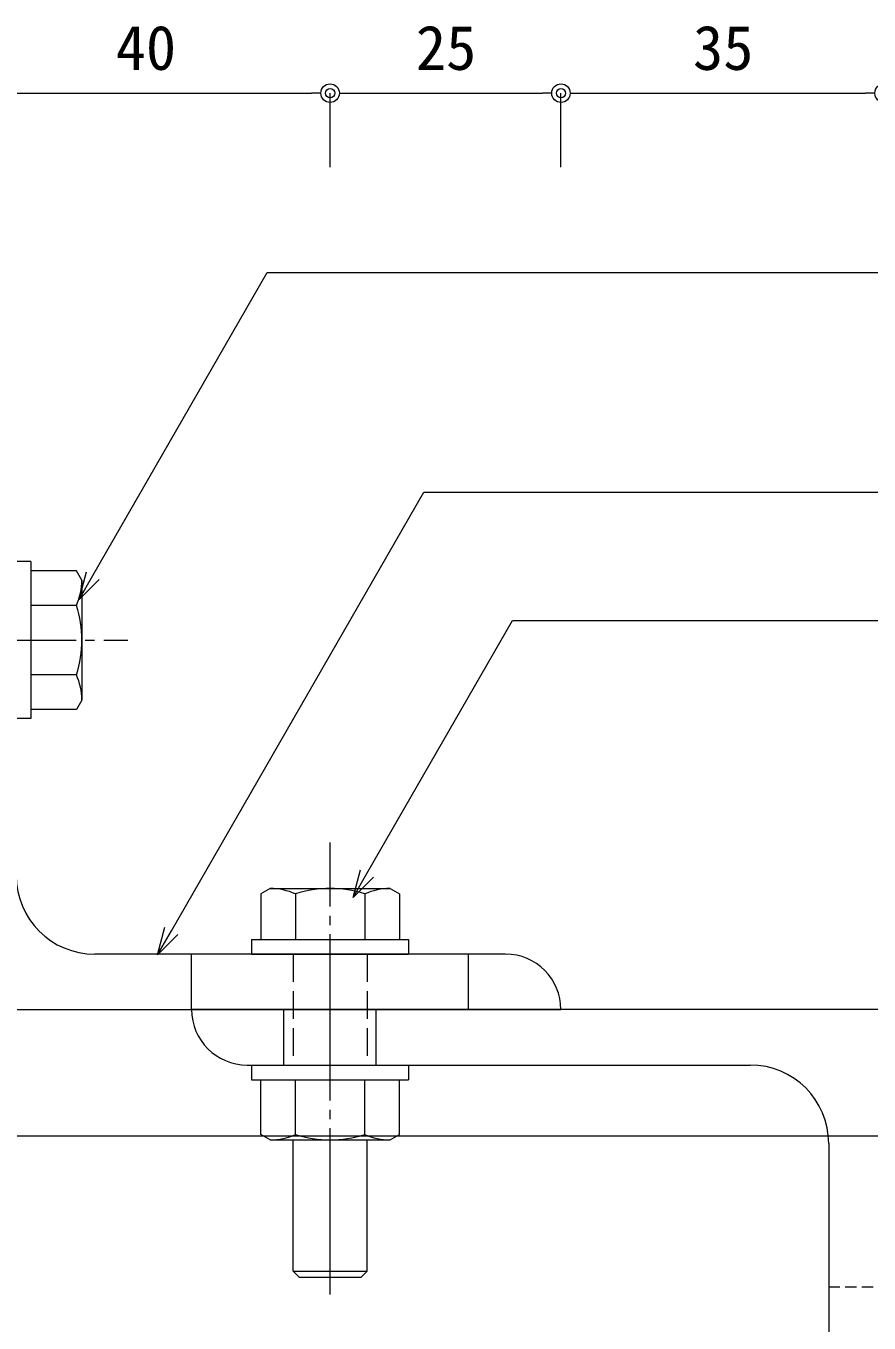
# Model space of a CAD drawing. Units: millimetres on the paper. Extents: x -401 to 401, y -279 to 279.
# Drawn here: x 164.2 to 209.8, y 3.2 to 73.4 of the extents above; entities that cross this region are included whole.
import ezdxf
from ezdxf.enums import TextEntityAlignment as Align

# ---------------------------------------------------------------- set-up
doc = ezdxf.new("R2010")
doc.units = ezdxf.units.MM
for name, pattern in [('DASHED1', [1.8, 1.2, -0.6]), ('DASHED3', [4, 3, -1]), ('LONG_CHAIN', [21, 18, -1, 1, -1])]:
    doc.linetypes.add(name, pattern=pattern)
for name, color, linetype, lineweight in [('0-0_A-C01-補助線(非印刷)', 4, 'Continuous', 9), ('0-6_A-D09-金物_鋼材', 4, 'Continuous', 9), ('0-7_0', 1, 'Continuous', 9), ('0-A_A-C04-見上げ_見え隠れ線', 4, 'DASHED1', 9), ('1-1_0-A11-寸法_詳細', 5, 'Continuous', 9), ('1-2_A-B03-文字_書込_小', 7, 'Continuous', 9)]:
    doc.layers.add(name, color=color, linetype=linetype, lineweight=lineweight)
doc.layers.add('0-B_A-D03-鉄骨', color=7, linetype='Continuous')
doc.styles.add('ＭＳ ゴシック', font='')
doc.styles.get('ＭＳ ゴシック').set_extended_font_data('MS Gothic')

# ---------------------------------------------------------------- blocks, each defined once
blk = doc.blocks.new('G$CBF58326A')
at = {"layer": '0-7_0', "color": 7}
for p, q in [((6, 14.5), (6, 59)), ((59, 6), (14.5, 6))]:
    blk.add_line(p, q, dxfattribs=at)
blk.add_lwpolyline([(0, 65), (0, 0), (65, 0)], dxfattribs=at)
for centre, radius, start, end in [((0, 59), 6, 0, 90), ((14.5, 14.5), 8.5, 180, 270), ((59, 0), 6, 0, 90)]:
    blk.add_arc(centre, radius, start, end, dxfattribs=at)
blk = doc.blocks.new('インプルナットM8＋ボルト')
at = {"layer": '0-6_A-D09-金物_鋼材', "color": 3}
for p, q in [((-6.495, 7.1), (-7.5, 6.52)), ((-6.495, 7.1), (6.495, 7.1)), ((6.495, 7.1), (7.5, 6.52)), ((-7.5, 6.52), (-7.5, 1.6)), ((-3.75, 6.52), (-3.75, 1.6)), ((3.75, 6.52), (3.75, 1.6)), ((7.5, 6.52), (7.5, 1.6)), ((-8.5, 1.6), (8.5, 1.6)), ((-8.5, 1.6), (-8.5, 0)), ((8.5, 1.6), (8.5, 0)), ((-8.5, 0), (8.5, 0))]:
    blk.add_line(p, q, dxfattribs=at)
at = {"layer": '0-6_A-D09-金物_鋼材', "linetype": 'DASHED1'}
for p, q in [((-9.625, -6), (-9.625, -5.625)), ((9.625, -5.625), (-9.625, -5.625)), ((9.625, -6), (-9.625, -6)), ((-5.875, -10), (-5.875, -6)), ((5.875, -10), (5.875, -6)), ((9.625, -6), (9.625, -5.625)), ((-6.25, -13.75), (-6.25, -10)), ((-5.875, -16), (-5.875, -10.375)), ((5.875, -10.375), (-5.875, -10.375)), ((5.875, -16), (5.875, -10.375)), ((-5.875, -13.75), (-6.25, -13.75)), ((6.25, -13.75), (5.875, -13.75)), ((5.875, -16), (-5.875, -16))]:
    blk.add_line(p, q, dxfattribs=at)
blk.add_lwpolyline([(6.25, -13.75), (6.25, -10), (-6.25, -10)], dxfattribs=at)
at = {"layer": '0-6_A-D09-金物_鋼材', "color": 3}
for centre, radius, start, end in [((-6.495, 0.315), 6.785, 66.13559, 90), ((0, -5.311), 12.411, 72.41246, 107.58754), ((6.495, 0.315), 6.785, 90, 113.86441)]:
    blk.add_arc(centre, radius, start, end, dxfattribs=at)
at = {"layer": '0-7_0', "linetype": 'LONG_CHAIN'}
blk.add_line((0, -32.522), (0, 12.1), dxfattribs=at)
at = {"layer": '0-7_0', "color": 7, "linetype": 'DASHED3'}
for p, q in [((-4, 0), (-4, -24.323)), ((4, 0), (4, -24.323)), ((-4, -24.323), (-3.323, -25)), ((-4, -24.323), (4, -24.323)), ((3.323, -25), (-3.323, -25)), ((3.323, -25), (4, -24.323))]:
    blk.add_line(p, q, dxfattribs=at)
blk = doc.blocks.new('G$C42F7F258')
at = {"layer": '0-6_A-D09-金物_鋼材', "rotation": 270}
blk.add_blockref('インプルナットM8＋ボルト', (6, 0), dxfattribs=at)
at = {"layer": '0-B_A-D03-鉄骨'}
blk.add_blockref('G$CBF58326A', (0, -40), dxfattribs=at)
blk = doc.blocks.new('G$CB69E9068')
at = {"layer": '0-7_0', "linetype": 'LONG_CHAIN'}
blk.add_line((0, -36.85), (0, 12.1), dxfattribs=at)
at = {"layer": '0-7_0', "color": 7}
for p, q in [((-6.495, 7.1), (-7.5, 6.52)), ((-6.495, 7.1), (6.495, 7.1)), ((6.495, 7.1), (7.5, 6.52)), ((-7.5, 6.52), (-7.5, 1.6)), ((-3.75, 6.52), (-3.75, 1.6)), ((3.75, 6.52), (3.75, 1.6)), ((7.5, 6.52), (7.5, 1.6)), ((-8.5, 1.6), (-8.5, 0)), ((-8.5, 0), (8.5, 0)), ((-8.5, -12), (-8.5, -13.6)), ((-8.5, -12), (8.5, -12)), ((8.5, -12), (8.5, -13.6)), ((-8.5, -13.6), (8.5, -13.6)), ((-7.5, -19.52), (-7.5, -13.6)), ((-3.75, -19.52), (-3.75, -13.6)), ((3.75, -19.52), (3.75, -13.6)), ((7.5, -19.52), (7.5, -13.6)), ((-6.495, -20.1), (-7.5, -19.52)), ((6.495, -20.1), (7.5, -19.52)), ((-6.495, -20.1), (6.495, -20.1)), ((-4, -34.323), (-4, -20.1)), ((4, -34.323), (4, -20.1)), ((-4, -34.323), (-3.323, -35)), ((-4, -34.323), (4, -34.323)), ((3.323, -35), (-3.323, -35)), ((3.323, -35), (4, -34.323))]:
    blk.add_line(p, q, dxfattribs=at)
at = {"layer": '0-7_0', "color": 7, "linetype": 'DASHED3'}
for p, q in [((-4, 0), (-4, -12)), ((4, 0), (4, -12))]:
    blk.add_line(p, q, dxfattribs=at)
at = {"layer": '0-7_0', "color": 7}
blk.add_lwpolyline([(-8.5, 1.6), (8.5, 1.6), (8.5, 0)], dxfattribs=at)
for centre, radius, start, end in [((-6.495, 0.315), 6.785, 66.13559, 90), ((0, -5.311), 12.411, 72.41246, 107.58754), ((6.495, 0.315), 6.785, 90, 113.86441), ((-6.495, -13.315), 6.785, 270, 293.86441), ((0, -7.689), 12.411, 252.41246, 287.58754), ((6.495, -13.315), 6.785, 246.13559, 270)]:
    blk.add_arc(centre, radius, start, end, dxfattribs=at)
blk = doc.blocks.new('G$CE52F204E')
at = {"layer": '0-7_0', "color": 7}
for p, q in [((6, 14.5), (6, 69)), ((69, 6), (14.5, 6))]:
    blk.add_line(p, q, dxfattribs=at)
blk.add_lwpolyline([(0, 75), (0, 0), (75, 0)], dxfattribs=at)
for centre, radius, start, end in [((0, 69), 6, 0, 90), ((14.5, 14.5), 8.5, 180, 270), ((69, 0), 6, 0, 90)]:
    blk.add_arc(centre, radius, start, end, dxfattribs=at)
blk = doc.blocks.new('G$CC3B36DD0')
at = {"layer": '0-A_A-C04-見上げ_見え隠れ線'}
blk.add_line((-6, -30), (0, -30), dxfattribs=at)
at = {"layer": '0-B_A-D03-鉄骨', "rotation": 180}
blk.add_blockref('G$CE52F204E', (0, 0), dxfattribs=at)
blk.add_blockref('G$CE52F204E', (0, 0), dxfattribs=at)
blk = doc.blocks.new('_Dot')
at = {"layer": '0-7_0', "color": 7}
blk.add_line((-0.5, 0), (-1, 0), dxfattribs=at)
for radius in [0.5, 0.25]:
    blk.add_circle((0, 0), radius, dxfattribs=at)
blk = doc.blocks.new('_Open30')
at = {"layer": '0-7_0', "color": 7}
blk.add_line((0, 0), (-1, 0), dxfattribs=at)
blk.add_lwpolyline([(-1, 0.2679), (0, 0), (-1, -0.2679)], dxfattribs=at)

msp = doc.modelspace()

# ---------------------------------------------------------------- linework, layer by layer
at = {"layer": '0-0_A-C01-補助線(非印刷)'}
msp.add_line((-400.667, 13.333), (400.667, 13.333), dxfattribs=at)
at = {"layer": '0-6_A-D09-金物_鋼材', "color": 1}
for p, q in [((173.154, 20.165), (173.154, 23.165)), ((188.154, 20.165), (188.154, 23.165)), ((178.154, 17.165), (178.154, 20.165)), ((183.154, 17.165), (183.154, 20.165))]:
    msp.add_line(p, q, dxfattribs=at)
at = {"layer": '1-1_0-A11-寸法_詳細'}
for p, q in [((161.654, 69.767), (179.654, 69.767)), ((180.654, 65.767), (180.654, 69.767)), ((180.654, 65.767), (180.654, 69.767)), ((181.654, 69.767), (192.154, 69.767)), ((193.154, 65.767), (193.154, 69.767)), ((193.154, 65.767), (193.154, 69.767)), ((194.154, 69.767), (209.654, 69.767))]:
    msp.add_line(p, q, dxfattribs=at)
at = {"layer": '1-2_A-B03-文字_書込_小'}
for points in [[(167.802, 43.652), (177.243, 60.055), (289.12, 60.055)], [(172.058, 24.42), (185.724, 48.162), (272.444, 48.162)], [(182.65, 27.536), (190.533, 41.232), (264.889, 41.232)]]:
    msp.add_lwpolyline(points, dxfattribs=at)

# ---------------------------------------------------------------- block references
at = {"layer": '0-6_A-D09-金物_鋼材', "xscale": 0.5, "yscale": 0.5}
for name, p in [('G$C42F7F258', (160.654, 40.165)), ('G$CB69E9068', (180.654, 23.165)), ('G$CC3B36DD0', (210.654, 20.165))]:
    msp.add_blockref(name, p, dxfattribs=at)
at = {"layer": '1-1_0-A11-寸法_詳細'}
for p in [(180.654, 69.767), (193.154, 69.767), (210.654, 69.767)]:
    msp.add_blockref('_Dot', p, dxfattribs=at)
at = {"layer": '1-1_0-A11-寸法_詳細', "rotation": 180}
for p in [(180.654, 69.767), (193.154, 69.767)]:
    msp.add_blockref('_Dot', p, dxfattribs=at)
at = {"layer": '1-2_A-B03-文字_書込_小', "xscale": 1.5, "yscale": 1.5, "rotation": 240.07573}
for p in [(167.054, 42.352), (181.901, 26.236), (171.309, 23.12)]:
    msp.add_blockref('_Open30', p, dxfattribs=at)

# ---------------------------------------------------------------- texts
at = {"layer": '1-1_0-A11-寸法_詳細', "style": 'ＭＳ ゴシック'}
for s, p in [('40', (169.042, 70.305)), ('25', (185.298, 70.305)), ('35', (200.305, 70.305))]:
    msp.add_text(s, height=2.405, dxfattribs=at).set_placement(p, align=Align.BOTTOM_LEFT)

doc.saveas('drawing.dxf')
